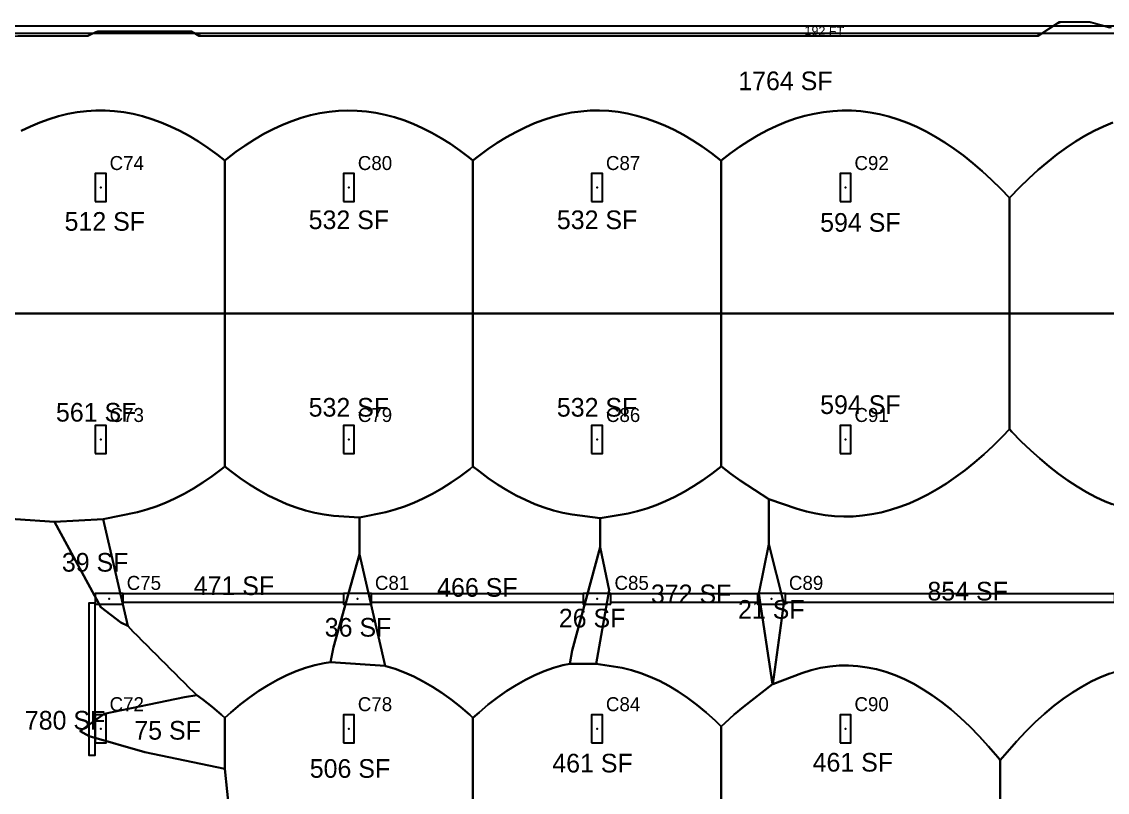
# Model space of a CAD drawing. Header units: metres. Extents: x 3272 to 9634, y 5311 to 56288.
# Drawn here: x 7506 to 8902, y 55297 to 56288 of the extents above; entities that cross this region are included whole.
import ezdxf
from ezdxf.enums import TextEntityAlignment as Align

# ---------------------------------------------------------------- set-up
doc = ezdxf.new("R2010")
doc.units = ezdxf.units.M
for name, color, linetype in [('BOUNDARY', 5, 'Continuous'), ('COL-LABEL', 2, 'Continuous'), ('COLS', 2, 'Continuous'), ('FLOOR_6_AREA_LABELS', 3, 'Continuous'), ('FLOOR_6_BOUNDARY', 5, 'Continuous'), ('FLOOR_6_COLUMNS', 7, 'Continuous'), ('FLOOR_6_FASCADE_WALLS', 4, 'Continuous'), ('FLOOR_6_LARGE_TRIBUTARY', 6, 'Continuous'), ('FLOOR_6_TRIBUTARY_COL_100', 2, 'Continuous'), ('FLOOR_6_TRIBUTARY_COL_101', 2, 'Continuous'), ('FLOOR_6_TRIBUTARY_COL_102', 2, 'Continuous'), ('FLOOR_6_TRIBUTARY_COL_110', 2, 'Continuous'), ('FLOOR_6_TRIBUTARY_COL_40', 2, 'Continuous'), ('FLOOR_6_TRIBUTARY_COL_41', 2, 'Continuous'), ('FLOOR_6_TRIBUTARY_COL_42', 2, 'Continuous'), ('FLOOR_6_TRIBUTARY_COL_43', 2, 'Continuous'), ('FLOOR_6_TRIBUTARY_COL_44', 2, 'Continuous'), ('FLOOR_6_TRIBUTARY_COL_45', 2, 'Continuous'), ('FLOOR_6_TRIBUTARY_COL_46', 2, 'Continuous'), ('FLOOR_6_TRIBUTARY_COL_47', 2, 'Continuous'), ('FLOOR_6_TRIBUTARY_COL_48', 2, 'Continuous'), ('FLOOR_6_TRIBUTARY_COL_49', 2, 'Continuous'), ('FLOOR_6_TRIBUTARY_COL_50', 2, 'Continuous'), ('FLOOR_6_TRIBUTARY_COL_51', 2, 'Continuous'), ('FLOOR_6_TRIBUTARY_COL_56', 2, 'Continuous'), ('FLOOR_6_TRIBUTARY_COL_57', 2, 'Continuous'), ('FLOOR_6_TRIBUTARY_COL_58', 2, 'Continuous'), ('FLOOR_6_WALL_TRIBUTARY_203', 1, 'Continuous'), ('FLOOR_6_WALL_TRIBUTARY_204', 1, 'Continuous'), ('FLOOR_6_WALL_TRIBUTARY_205', 1, 'Continuous'), ('FLOOR_6_WALL_TRIBUTARY_206', 1, 'Continuous'), ('FLOOR_6_WALL_TRIBUTARY_219', 1, 'Continuous'), ('FLOOR_6_WALL_TRIBUTARY_226', 1, 'Continuous'), ('WALL', 4, 'Continuous')]:
    doc.layers.add(name, color=color, linetype=linetype)

msp = doc.modelspace()

# ---------------------------------------------------------------- linework, layer by layer
at = {"layer": 'BOUNDARY'}
msp.add_lwpolyline([(7365.5, 56269.7), (7590.4, 56270.3), (7603.7, 56276.3), (7723.7, 56276.3), (7733.4, 56270.3), (8813.3, 56270.3), (8840.8, 56288.3), (8879.8, 56288.2), (8905.3, 56280.9)], dxfattribs=at)
at = {"layer": 'COLS'}
for points in [[(7600.2, 56057), (7614.2, 56057), (7614.2, 56093), (7600.2, 56093)], [(7919.5, 56057), (7933.5, 56057), (7933.5, 56093), (7919.5, 56093)], [(8238.7, 56057), (8252.7, 56057), (8252.7, 56093), (8238.7, 56093)], [(8558.4, 56057), (8572.4, 56057), (8572.4, 56093), (8558.4, 56093)], [(7600.2, 55732.9), (7614.2, 55732.9), (7614.2, 55768.9), (7600.2, 55768.9)], [(7919.5, 55732.9), (7933.5, 55732.9), (7933.5, 55768.9), (7919.5, 55768.9)], [(8238.7, 55732.9), (8252.7, 55732.9), (8252.7, 55768.9), (8238.7, 55768.9)], [(8558.4, 55732.9), (8572.4, 55732.9), (8572.4, 55768.9), (8558.4, 55768.9)], [(7636.2, 55538.9), (7636.2, 55552.9), (7600.2, 55552.9), (7600.2, 55538.9)], [(7955.5, 55538.9), (7955.5, 55552.9), (7919.5, 55552.9), (7919.5, 55538.9)], [(8263.7, 55538.9), (8263.7, 55552.9), (8227.7, 55552.9), (8227.7, 55538.9)], [(8488.1, 55538.9), (8488.1, 55552.9), (8452.1, 55552.9), (8452.1, 55538.9)], [(7600.2, 55360.9), (7614.2, 55360.9), (7614.2, 55396.9), (7600.2, 55396.9)], [(7919.5, 55360.9), (7933.5, 55360.9), (7933.5, 55396.9), (7919.5, 55396.9)], [(8238.7, 55360.9), (8252.7, 55360.9), (8252.7, 55396.9), (8238.7, 55396.9)], [(8558.4, 55360.9), (8572.4, 55360.9), (8572.4, 55396.9), (8558.4, 55396.9)]]:
    msp.add_lwpolyline(points, close=True, dxfattribs=at)
at = {"layer": 'FLOOR_6_BOUNDARY'}
msp.add_lwpolyline([(7365.5, 56269.7), (7590.4, 56270.3), (7603.7, 56276.3), (7723.7, 56276.3), (7733.4, 56270.3), (8813.3, 56270.3), (8840.8, 56288.3), (8879.8, 56288.2), (8905.3, 56280.9)], dxfattribs=at)
at = {"layer": 'FLOOR_6_COLUMNS'}
for p in [(7607.2, 56075), (7926.5, 56075), (8245.7, 56075), (8565.4, 56075), (7607.2, 55750.9), (7926.5, 55750.9), (8245.7, 55750.9), (8565.4, 55750.9), (7618.2, 55545.9), (7937.5, 55545.9), (8245.7, 55545.9), (8470.1, 55545.9), (7607.2, 55378.9), (7926.5, 55378.9), (8245.7, 55378.9), (8565.4, 55378.9)]:
    msp.add_point(p, dxfattribs=at)
at = {"layer": 'FLOOR_6_FASCADE_WALLS'}
msp.add_lwpolyline([(7500.6, 56270), (7506.6, 56270.1), (7512.6, 56270.1), (7518.6, 56270.1), (7524.6, 56270.1), (7530.6, 56270.1), (7536.6, 56270.1), (7542.6, 56270.1), (7548.6, 56270.2), (7554.6, 56270.2), (7560.6, 56270.2), (7566.6, 56270.2), (7572.6, 56270.2), (7578.6, 56270.2), (7584.6, 56270.3), (7590.6, 56270.3), (7596, 56272.8), (7601.5, 56275.3), (7607.3, 56276.3), (7613.3, 56276.3), (7619.3, 56276.3), (7625.3, 56276.3), (7631.3, 56276.3), (7637.3, 56276.3), (7643.3, 56276.3), (7649.3, 56276.3), (7655.3, 56276.3), (7661.3, 56276.3), (7667.3, 56276.3), (7673.3, 56276.3), (7679.3, 56276.3), (7685.3, 56276.3), (7691.3, 56276.3), (7697.3, 56276.3), (7703.3, 56276.3), (7709.3, 56276.3), (7715.3, 56276.3), (7721.3, 56276.3), (7726.7, 56274.4), (7731.8, 56271.2), (7737.6, 56270.3), (7743.6, 56270.3), (7749.6, 56270.3), (7755.6, 56270.3), (7761.6, 56270.3), (7767.6, 56270.3), (7773.6, 56270.3), (7779.6, 56270.3), (7785.6, 56270.3), (7791.6, 56270.3), (7797.6, 56270.3), (7803.6, 56270.3), (7809.6, 56270.3), (7815.6, 56270.3), (7821.6, 56270.3), (7827.6, 56270.3), (7833.6, 56270.3), (7839.6, 56270.3), (7845.6, 56270.3), (7851.6, 56270.3), (7857.6, 56270.3), (7863.6, 56270.3), (7869.6, 56270.3), (7875.6, 56270.3), (7881.6, 56270.3), (7887.6, 56270.3), (7893.6, 56270.3), (7899.6, 56270.3), (7905.6, 56270.3), (7911.6, 56270.3), (7917.6, 56270.3), (7923.6, 56270.3), (7929.6, 56270.3), (7935.6, 56270.3), (7941.6, 56270.3), (7947.6, 56270.3), (7953.6, 56270.3), (7959.6, 56270.3), (7965.6, 56270.3), (7971.6, 56270.3), (7977.6, 56270.3), (7983.6, 56270.3), (7989.6, 56270.3), (7995.6, 56270.3), (8001.6, 56270.3), (8007.6, 56270.3), (8013.6, 56270.3), (8019.6, 56270.3), (8025.6, 56270.3), (8031.6, 56270.3), (8037.6, 56270.3), (8043.6, 56270.3), (8049.6, 56270.3), (8055.6, 56270.3), (8061.6, 56270.3), (8067.6, 56270.3), (8073.6, 56270.3), (8079.6, 56270.3), (8085.6, 56270.3), (8091.6, 56270.3), (8097.6, 56270.3), (8103.6, 56270.3), (8109.6, 56270.3), (8115.6, 56270.3), (8121.6, 56270.3), (8127.6, 56270.3), (8133.6, 56270.3), (8139.6, 56270.3), (8145.6, 56270.3), (8151.6, 56270.3), (8157.6, 56270.3), (8163.6, 56270.3), (8169.6, 56270.3), (8175.6, 56270.3), (8181.6, 56270.3), (8187.6, 56270.3), (8193.6, 56270.3), (8199.6, 56270.3), (8205.6, 56270.3), (8211.6, 56270.3), (8217.6, 56270.3), (8223.6, 56270.3), (8229.6, 56270.3), (8235.6, 56270.3), (8241.6, 56270.3), (8247.6, 56270.3), (8253.6, 56270.3), (8259.6, 56270.3), (8265.6, 56270.3), (8271.6, 56270.3), (8277.6, 56270.3), (8283.6, 56270.3), (8289.6, 56270.3), (8295.6, 56270.3), (8301.6, 56270.3), (8307.6, 56270.3), (8313.6, 56270.3), (8319.6, 56270.3), (8325.6, 56270.3), (8331.6, 56270.3), (8337.6, 56270.3), (8343.6, 56270.3), (8349.6, 56270.3), (8355.6, 56270.3), (8361.6, 56270.3), (8367.6, 56270.3), (8373.6, 56270.3), (8379.6, 56270.3), (8385.6, 56270.3), (8391.6, 56270.3), (8397.6, 56270.3), (8403.6, 56270.3), (8409.6, 56270.3), (8415.6, 56270.3), (8421.6, 56270.3), (8427.6, 56270.3), (8433.6, 56270.3), (8439.6, 56270.3), (8445.6, 56270.3), (8451.6, 56270.3), (8457.6, 56270.3), (8463.6, 56270.3), (8469.6, 56270.3), (8475.6, 56270.3), (8481.6, 56270.3), (8487.6, 56270.3), (8493.6, 56270.3), (8499.6, 56270.3), (8505.6, 56270.3), (8511.6, 56270.3), (8517.6, 56270.3), (8523.6, 56270.3), (8529.6, 56270.3), (8535.6, 56270.3), (8541.6, 56270.3), (8547.6, 56270.3), (8553.6, 56270.3), (8559.6, 56270.3), (8565.6, 56270.3), (8571.6, 56270.3), (8577.6, 56270.3), (8583.6, 56270.3), (8589.6, 56270.3), (8595.6, 56270.3), (8601.6, 56270.3), (8607.6, 56270.3), (8613.6, 56270.3), (8619.6, 56270.3), (8625.6, 56270.3), (8631.6, 56270.3), (8637.6, 56270.3), (8643.6, 56270.3), (8649.6, 56270.3), (8655.6, 56270.3), (8661.6, 56270.3), (8667.6, 56270.3), (8673.6, 56270.3), (8679.6, 56270.3), (8685.6, 56270.3), (8691.6, 56270.3), (8697.6, 56270.3), (8703.6, 56270.3), (8709.6, 56270.3), (8715.6, 56270.3), (8721.6, 56270.3), (8727.6, 56270.3), (8733.6, 56270.3), (8739.6, 56270.3), (8745.6, 56270.3), (8751.6, 56270.3), (8757.6, 56270.3), (8763.6, 56270.3), (8769.6, 56270.3), (8775.6, 56270.3), (8781.6, 56270.3), (8787.6, 56270.3), (8793.6, 56270.3), (8799.6, 56270.3), (8805.6, 56270.3), (8811.6, 56270.3), (8816.9, 56272.6), (8821.9, 56275.9), (8826.9, 56279.2), (8831.9, 56282.5), (8837, 56285.7), (8842.2, 56288.3), (8848.2, 56288.3), (8854.2, 56288.2), (8860.2, 56288.2), (8866.2, 56288.2), (8872.2, 56288.2), (8878.2, 56288.2), (8884, 56287), (8889.8, 56285.3), (8895.6, 56283.7), (8901.3, 56282), (8907.2, 56280.9)], dxfattribs=at)
at = {"layer": 'FLOOR_6_LARGE_TRIBUTARY'}
for points in [[(7505.1, 56270), (7517.1, 56270.1), (7529.1, 56270.1), (7541.1, 56270.1), (7553.1, 56270.2), (7565.1, 56270.2), (7577.1, 56270.2), (7589.1, 56270.3), (7590.4, 56270.3), (7601.1, 56275.1), (7603.7, 56276.3), (7613.1, 56276.3), (7625.1, 56276.3), (7637.1, 56276.3), (7649.1, 56276.3), (7661.1, 56276.3), (7673.1, 56276.3), (7685.1, 56276.3), (7697.1, 56276.3), (7709.1, 56276.3), (7721.1, 56276.3), (7723.7, 56276.3), (7733.1, 56270.4), (7733.4, 56270.3), (7745.1, 56270.3), (7757.1, 56270.3), (7769.1, 56270.3), (7781.1, 56270.3), (7793.1, 56270.3), (7805.1, 56270.3), (7817.1, 56270.3), (7829.1, 56270.3), (7841.1, 56270.3), (7841.1, 56270.3), (7853.1, 56270.3), (7865.1, 56270.3), (7877.1, 56270.3), (7889.1, 56270.3), (7901.1, 56270.3), (7913.1, 56270.3), (7925.1, 56270.3), (7937.1, 56270.3), (7949.1, 56270.3), (7961.1, 56270.3), (7973.1, 56270.3), (7985.1, 56270.3), (7997.1, 56270.3), (8009.1, 56270.3), (8021.1, 56270.3), (8033.1, 56270.3), (8045.1, 56270.3), (8057.1, 56270.3), (8069.1, 56270.3), (8081.1, 56270.3), (8093.1, 56270.3), (8105.1, 56270.3), (8117.1, 56270.3), (8129.1, 56270.3), (8141.1, 56270.3), (8153.1, 56270.3), (8165.1, 56270.3), (8177.1, 56270.3), (8189.1, 56270.3), (8201.1, 56270.3), (8213.1, 56270.3), (8225.1, 56270.3), (8237.1, 56270.3), (8249.1, 56270.3), (8261.1, 56270.3), (8273.1, 56270.3), (8285.1, 56270.3), (8297.1, 56270.3), (8309.1, 56270.3), (8321.1, 56270.3), (8333.1, 56270.3), (8345.1, 56270.3), (8357.1, 56270.3), (8369.1, 56270.3), (8381.1, 56270.3), (8393.1, 56270.3), (8405.1, 56270.3), (8417.1, 56270.3), (8429.1, 56270.3), (8441.1, 56270.3), (8453.1, 56270.3), (8465.1, 56270.3), (8477.1, 56270.3), (8489.1, 56270.3), (8501.1, 56270.3), (8513.1, 56270.3), (8525.1, 56270.3), (8537.1, 56270.3), (8549.1, 56270.3), (8561.1, 56270.3), (8573.1, 56270.3), (8585.1, 56270.3), (8597.1, 56270.3), (8609.1, 56270.3), (8621.1, 56270.3), (8633.1, 56270.3), (8645.1, 56270.3), (8657.1, 56270.3), (8669.1, 56270.3), (8681.1, 56270.3), (8693.1, 56270.3), (8705.1, 56270.3), (8717.1, 56270.3), (8729.1, 56270.3), (8741.1, 56270.3), (8753.1, 56270.3), (8765.1, 56270.3), (8777.1, 56270.3), (8789.1, 56270.3), (8801.1, 56270.3), (8813.1, 56270.3), (8813.3, 56270.3), (8824.3, 56277.5), (8826.3, 56278.8), (8838.3, 56286.6), (8840.8, 56288.3), (8850.3, 56288.3), (8862.3, 56288.2), (8874.3, 56288.2), (8879.8, 56288.2), (8886.3, 56286.3), (8898.3, 56282.9), (8905.3, 56280.9)], [(7505.1, 56147.8), (7517.1, 56153.6), (7529.1, 56158.7), (7541.1, 56163.1), (7553.1, 56166.7), (7565.1, 56169.6), (7577.1, 56171.8), (7589.1, 56173.3), (7601.1, 56174), (7613.1, 56174), (7625.1, 56173.3), (7637.1, 56171.8), (7649.1, 56169.6), (7661.1, 56166.7), (7673.1, 56163.1), (7685.1, 56158.7), (7697.1, 56153.6), (7709.1, 56147.8), (7721.1, 56141.3), (7733.1, 56134), (7745.1, 56126), (7757.1, 56117.3), (7766.8, 56109.7), (7766.8, 55912.9), (7447.2, 55912.9)], [(8909.1, 56158.7), (8897.1, 56153.6), (8885.1, 56147.8), (8873.1, 56141.3), (8861.1, 56134), (8849.1, 56126), (8837.1, 56117.3), (8825.1, 56107.8), (8813.1, 56097.7), (8801.1, 56086.8), (8789.1, 56075.1), (8777.1, 56062.8), (8776.3, 56061.8), (8765.1, 56073.4), (8753.1, 56085.1), (8741.1, 56096.1), (8729.1, 56106.4), (8717.1, 56116), (8705.1, 56124.8), (8693.1, 56132.9), (8681.1, 56140.3), (8669.1, 56146.9), (8657.1, 56152.9), (8645.1, 56158), (8633.1, 56162.5), (8621.1, 56166.3), (8609.1, 56169.3), (8597.1, 56171.5), (8585.1, 56173.1), (8573.1, 56173.9), (8561.1, 56174), (8549.1, 56173.4), (8537.1, 56172.1), (8525.1, 56170), (8513.1, 56167.2), (8501.1, 56163.7), (8489.1, 56159.4), (8477.1, 56154.4), (8465.1, 56148.7), (8453.1, 56142.2), (8441.1, 56135.1), (8429.1, 56127.2), (8417.1, 56118.6), (8405.6, 56109.6), (8405.1, 56109.9), (8393.1, 56119.2), (8381.1, 56127.8), (8369.1, 56135.6), (8357.1, 56142.8), (8345.1, 56149.1), (8333.1, 56154.8), (8321.1, 56159.7), (8309.1, 56163.9), (8297.1, 56167.4), (8285.1, 56170.2), (8273.1, 56172.2), (8261.1, 56173.5), (8249.1, 56174.1), (8237.1, 56173.9), (8225.1, 56173), (8213.1, 56171.4), (8201.1, 56169.1), (8189.1, 56166), (8177.1, 56162.2), (8165.1, 56157.7), (8153.1, 56152.4), (8141.1, 56146.4), (8129.1, 56139.7), (8117.1, 56132.3), (8105.1, 56124.2), (8093.1, 56115.3), (8086.1, 56109.6), (8081.1, 56113.7), (8069.1, 56122.7), (8057.1, 56131), (8045.1, 56138.5), (8033.1, 56145.4), (8021.1, 56151.5), (8009.1, 56156.8), (7997.1, 56161.5), (7985.1, 56165.4), (7973.1, 56168.6), (7961.1, 56171.1), (7949.1, 56172.8), (7937.1, 56173.8), (7925.1, 56174.1), (7913.1, 56173.6), (7901.1, 56172.5), (7889.1, 56170.6), (7877.1, 56167.9), (7865.1, 56164.6), (7853.1, 56160.5), (7841.1, 56155.7), (7829.1, 56150.2), (7817.1, 56143.9), (7805.1, 56136.9), (7793.1, 56129.2), (7781.1, 56120.8), (7769.1, 56111.6), (7766.8, 56109.7), (7757.1, 56117.3), (7745.1, 56126), (7733.1, 56134), (7721.1, 56141.3), (7709.1, 56147.8), (7697.1, 56153.6), (7685.1, 56158.7), (7673.1, 56163.1), (7661.1, 56166.7), (7649.1, 56169.6), (7637.1, 56171.8), (7625.1, 56173.3), (7613.1, 56174), (7601.1, 56174), (7589.1, 56173.3), (7577.1, 56171.8), (7565.1, 56169.6), (7553.1, 56166.7), (7541.1, 56163.1), (7529.1, 56158.7), (7517.1, 56153.6), (7505.1, 56147.8)], [(9147.6, 55912.9), (8776.3, 55912.9), (8776.3, 55912.9), (8776.3, 56061.8), (8776.3, 56061.8), (8777.1, 56062.8), (8789.1, 56075.1), (8801.1, 56086.8), (8813.1, 56097.7), (8825.1, 56107.8), (8837.1, 56117.3), (8849.1, 56126), (8861.1, 56134), (8873.1, 56141.3), (8885.1, 56147.8), (8897.1, 56153.6), (8909.1, 56158.7)], [(8905.3, 55449.8), (8893.3, 55445.1), (8881.3, 55439.4), (8869.3, 55432.9), (8857.3, 55425.5), (8845.3, 55417.2), (8833.3, 55408.1), (8821.3, 55398), (8809.3, 55387.1), (8797.3, 55375.2), (8785.3, 55362.5), (8773.3, 55348.9), (8764.4, 55338.2), (8761.3, 55342.1), (8749.3, 55356.1), (8737.3, 55369.3), (8725.3, 55381.5), (8713.3, 55392.9), (8701.3, 55403.4), (8689.3, 55413), (8677.3, 55421.7), (8665.3, 55429.5), (8653.3, 55436.4), (8641.3, 55442.5), (8629.3, 55447.7), (8617.3, 55451.9), (8605.3, 55455.3), (8593.3, 55457.8), (8581.3, 55459.4), (8569.3, 55460.2), (8557.3, 55460), (8545.3, 55459), (8533.3, 55457), (8521.3, 55454.2), (8509.3, 55450.5), (8471.9, 55436.2), (8486.2, 55539.9), (8466.6, 55616.1), (8466.6, 55674.2), (8503.4, 55661.5), (8515.4, 55658.1), (8527.4, 55655.5), (8539.4, 55653.5), (8551.4, 55652.3), (8563.4, 55651.8), (8563.4, 55651.8), (8575.4, 55652), (8587.4, 55653), (8599.4, 55654.7), (8611.4, 55657.1), (8623.4, 55660.3), (8635.4, 55664.1), (8647.4, 55668.7), (8659.4, 55674.1), (8671.4, 55680.1), (8683.4, 55686.9), (8695.4, 55694.4), (8707.4, 55702.7), (8719.4, 55711.6), (8731.4, 55721.3), (8743.4, 55731.7), (8755.4, 55742.9), (8767.4, 55754.8), (8776.3, 55764.1), (8779.4, 55760.8), (8791.4, 55748.5), (8803.4, 55737), (8815.4, 55726.3), (8827.4, 55716.2), (8839.4, 55706.9), (8851.4, 55698.3), (8863.4, 55690.5), (8875.4, 55683.3), (8887.4, 55676.9), (8899.4, 55671.2), (8908.3, 55667.5)], [(7447.2, 55651.7), (7547.8, 55644.9), (7607.3, 55535), (7633.3, 55515.5), (7642.2, 55511.1), (7648.9, 55503.5), (7654.6, 55498.5), (7661, 55491.5), (7666.6, 55486.5), (7673, 55479.5), (7678.6, 55474.4), (7685.1, 55467.5), (7690.6, 55462.4), (7697.1, 55455.5), (7702.6, 55450.4), (7709.1, 55443.5), (7714.6, 55438.4), (7721.1, 55431.5), (7726.6, 55426.3), (7730.8, 55422), (7714.9, 55419.5), (7611.8, 55397.9), (7580.7, 55375.9), (7592.5, 55369.3), (7664, 55348.9), (7766.8, 55327.4), (7779.1, 55210.8)], [(7779.1, 55210.8), (7766.8, 55327.4), (7766.8, 55392.7), (7774.6, 55399.7), (7774.6, 55399.7), (7786.6, 55409.8), (7798.6, 55419), (7810.6, 55427.4), (7822.6, 55435), (7834.6, 55441.7), (7846.6, 55447.7), (7858.6, 55452.7), (7870.6, 55457), (7882.6, 55460.5), (7894.6, 55463.1), (7902.9, 55464.3), (7973.3, 55459.7), (7973.9, 55459.5), (7985.9, 55455.8), (7997.9, 55451.3), (8009.9, 55446), (8021.9, 55439.8), (8033.9, 55432.8), (8045.9, 55425), (8057.9, 55416.4), (8069.9, 55406.9), (8081.9, 55396.6), (8086.1, 55392.7), (8086.1, 55220.8)], [(8086.1, 55220.8), (8086.1, 55392.7), (8093.9, 55399.7), (8093.9, 55399.7), (8105.9, 55409.8), (8117.9, 55419), (8129.9, 55427.4), (8141.9, 55435), (8153.9, 55441.7), (8165.9, 55447.7), (8177.9, 55452.7), (8189.9, 55457), (8201.9, 55460.5), (8210.7, 55462.4), (8244.8, 55462.4), (8278.1, 55457), (8290.1, 55454.2), (8302.1, 55450.4), (8314.1, 55445.8), (8326.1, 55440.3), (8338.1, 55434), (8350.1, 55426.7), (8362.1, 55418.5), (8374.1, 55409.5), (8386.1, 55399.6), (8398.1, 55388.8), (8405.6, 55381.5), (8405.6, 55265)], [(8405.6, 55265), (8405.6, 55381.5), (8410.1, 55385.9), (8422.1, 55397), (8434.1, 55407.1), (8471.5, 55436), (8471.9, 55436.2), (8509.3, 55450.5), (8521.3, 55454.2), (8533.3, 55457), (8545.3, 55459), (8557.3, 55460), (8569.3, 55460.2), (8581.3, 55459.4), (8593.3, 55457.8), (8605.3, 55455.3), (8617.3, 55451.9), (8629.3, 55447.7), (8641.3, 55442.5), (8653.3, 55436.4), (8665.3, 55429.5), (8677.3, 55421.7), (8689.3, 55413), (8701.3, 55403.4), (8713.3, 55392.9), (8725.3, 55381.5), (8737.3, 55369.3), (8749.3, 55356.1), (8761.3, 55342.1), (8764.4, 55338.2), (8764.4, 55278.8)]]:
    msp.add_lwpolyline(points, dxfattribs=at)
for points in [[(7766.8, 56109.7), (7769.1, 56111.6), (7781.1, 56120.8), (7793.1, 56129.2), (7805.1, 56136.9), (7817.1, 56143.9), (7829.1, 56150.2), (7841.1, 56155.7), (7853.1, 56160.5), (7865.1, 56164.6), (7877.1, 56167.9), (7889.1, 56170.6), (7901.1, 56172.5), (7913.1, 56173.6), (7925.1, 56174.1), (7937.1, 56173.8), (7949.1, 56172.8), (7961.1, 56171.1), (7973.1, 56168.6), (7985.1, 56165.4), (7997.1, 56161.5), (8009.1, 56156.8), (8021.1, 56151.5), (8033.1, 56145.4), (8045.1, 56138.5), (8057.1, 56131), (8069.1, 56122.7), (8081.1, 56113.7), (8086.1, 56109.6), (8086.1, 55912.9), (7766.8, 55912.9), (7766.8, 55912.9), (7766.8, 56109.7)], [(8237.1, 56173.9), (8249.1, 56174.1), (8261.1, 56173.5), (8273.1, 56172.2), (8285.1, 56170.2), (8297.1, 56167.4), (8309.1, 56163.9), (8321.1, 56159.7), (8333.1, 56154.8), (8345.1, 56149.1), (8357.1, 56142.8), (8369.1, 56135.6), (8381.1, 56127.8), (8393.1, 56119.2), (8405.1, 56109.9), (8405.6, 56109.6), (8405.6, 55912.9), (8086.1, 55912.9), (8086.1, 55912.9), (8086.1, 56109.6), (8093.1, 56115.3), (8105.1, 56124.2), (8117.1, 56132.3), (8129.1, 56139.7), (8141.1, 56146.4), (8153.1, 56152.4), (8165.1, 56157.7), (8177.1, 56162.2), (8189.1, 56166), (8201.1, 56169.1), (8213.1, 56171.4), (8225.1, 56173), (8237.1, 56173.9)], [(8453.1, 56142.2), (8465.1, 56148.7), (8477.1, 56154.4), (8489.1, 56159.4), (8501.1, 56163.7), (8513.1, 56167.2), (8525.1, 56170), (8537.1, 56172.1), (8549.1, 56173.4), (8561.1, 56174), (8573.1, 56173.9), (8585.1, 56173.1), (8597.1, 56171.5), (8609.1, 56169.3), (8621.1, 56166.3), (8633.1, 56162.5), (8645.1, 56158), (8657.1, 56152.9), (8669.1, 56146.9), (8681.1, 56140.3), (8693.1, 56132.9), (8705.1, 56124.8), (8717.1, 56116), (8729.1, 56106.4), (8741.1, 56096.1), (8753.1, 56085.1), (8765.1, 56073.4), (8776.3, 56061.8), (8776.3, 55912.9), (8405.6, 55912.9), (8405.6, 55912.9), (8405.6, 56109.6), (8417.1, 56118.6), (8429.1, 56127.2), (8441.1, 56135.1), (8453.1, 56142.2)], [(7447.2, 55912.9), (7766.8, 55912.9), (7766.8, 55912.9), (7766.8, 55716.2), (7762.6, 55712.8), (7750.6, 55703.7), (7738.6, 55695.4), (7726.6, 55687.8), (7714.6, 55680.9), (7702.6, 55674.8), (7690.6, 55669.4), (7678.6, 55664.7), (7666.6, 55660.7), (7654.6, 55657.5), (7610.6, 55648.3), (7547.8, 55644.9), (7447.2, 55651.7), (7447.2, 55912.9)], [(7766.8, 55716.2), (7766.8, 55912.9), (8086.1, 55912.9), (8086.1, 55912.9), (8086.1, 55716.2), (8081.9, 55712.8), (8069.9, 55703.7), (8057.9, 55695.4), (8045.9, 55687.8), (8033.9, 55680.9), (8021.9, 55674.8), (8009.9, 55669.4), (7997.9, 55664.7), (7985.9, 55660.7), (7973.9, 55657.5), (7940.2, 55650.4), (7906.6, 55652.8), (7894.6, 55654.4), (7882.6, 55656.7), (7870.6, 55659.7), (7858.6, 55663.4), (7846.6, 55667.9), (7834.6, 55673.1), (7822.6, 55679), (7810.6, 55685.7), (7798.6, 55693.1), (7786.6, 55701.2), (7774.6, 55710), (7766.8, 55716.2)], [(8086.1, 55716.2), (8086.1, 55912.9), (8405.6, 55912.9), (8405.6, 55912.9), (8405.6, 55716.3), (8393.8, 55707.2), (8381.8, 55698.5), (8369.8, 55690.7), (8357.8, 55683.5), (8345.8, 55677.1), (8333.8, 55671.4), (8321.8, 55666.4), (8309.8, 55662.2), (8297.8, 55658.6), (8285.8, 55655.8), (8249.8, 55649.7), (8213.9, 55654.4), (8201.9, 55656.7), (8189.9, 55659.7), (8177.9, 55663.4), (8165.9, 55667.9), (8153.9, 55673.1), (8141.9, 55679), (8129.9, 55685.7), (8117.9, 55693.1), (8105.9, 55701.2), (8093.9, 55710), (8086.1, 55716.2)], [(8405.6, 55716.3), (8405.6, 55912.9), (8776.3, 55912.9), (8776.3, 55912.9), (8776.3, 55764.1), (8767.4, 55754.8), (8755.4, 55742.9), (8743.4, 55731.7), (8731.4, 55721.3), (8719.4, 55711.6), (8707.4, 55702.7), (8695.4, 55694.4), (8683.4, 55686.9), (8671.4, 55680.1), (8659.4, 55674.1), (8647.4, 55668.7), (8635.4, 55664.1), (8623.4, 55660.3), (8611.4, 55657.1), (8599.4, 55654.7), (8587.4, 55653), (8575.4, 55652), (8563.4, 55651.8), (8551.4, 55652.3), (8539.4, 55653.5), (8527.4, 55655.5), (8515.4, 55658.1), (8503.4, 55661.5), (8466.6, 55674.2), (8429.8, 55698.2), (8417.8, 55706.8), (8405.8, 55716.1), (8405.6, 55716.3)], [(8776.3, 55764.1), (8776.3, 55912.9), (9147.6, 55912.9), (9165.1, 55895.7), (9195.6, 55741.9), (9147, 55630.1), (8951.4, 55651), (8908.3, 55667.5), (8899.4, 55671.2), (8887.4, 55676.9), (8875.4, 55683.3), (8863.4, 55690.5), (8851.4, 55698.3), (8839.4, 55706.9), (8827.4, 55716.2), (8815.4, 55726.3), (8803.4, 55737), (8791.4, 55748.5), (8779.4, 55760.8), (8776.3, 55764.1)], [(7774.6, 55399.7), (7766.8, 55392.7), (7762.6, 55396.6), (7750.6, 55406.9), (7738.6, 55416.4), (7730.8, 55422), (7726.6, 55426.3), (7721.1, 55431.5), (7714.6, 55438.4), (7709.1, 55443.5), (7702.6, 55450.4), (7697.1, 55455.5), (7690.6, 55462.4), (7685.1, 55467.5), (7678.6, 55474.4), (7673, 55479.5), (7666.6, 55486.5), (7661, 55491.5), (7654.6, 55498.5), (7648.9, 55503.5), (7642.2, 55511.1), (7610.6, 55648.3), (7654.6, 55657.5), (7666.6, 55660.7), (7678.6, 55664.7), (7690.6, 55669.4), (7702.6, 55674.8), (7714.6, 55680.9), (7726.6, 55687.8), (7738.6, 55695.4), (7750.6, 55703.7), (7762.6, 55712.8), (7766.8, 55716.2), (7774.6, 55710), (7786.6, 55701.2), (7798.6, 55693.1), (7810.6, 55685.7), (7822.6, 55679), (7834.6, 55673.1), (7846.6, 55667.9), (7858.6, 55663.4), (7870.6, 55659.7), (7882.6, 55656.7), (7894.6, 55654.4), (7906.6, 55652.8), (7940.2, 55650.4), (7940.2, 55603.4), (7906.6, 55483.9), (7902.9, 55464.3), (7894.6, 55463.1), (7882.6, 55460.5), (7870.6, 55457), (7858.6, 55452.7), (7846.6, 55447.7), (7834.6, 55441.7), (7822.6, 55435), (7810.6, 55427.4), (7798.6, 55419), (7786.6, 55409.8), (7774.6, 55399.7)], [(8086.1, 55392.7), (8081.9, 55396.6), (8069.9, 55406.9), (8057.9, 55416.4), (8045.9, 55425), (8033.9, 55432.8), (8021.9, 55439.8), (8009.9, 55446), (7997.9, 55451.3), (7985.9, 55455.8), (7973.9, 55459.5), (7973.3, 55459.7), (7940.2, 55603.4), (7940.2, 55650.4), (7973.9, 55657.5), (7985.9, 55660.7), (7997.9, 55664.7), (8009.9, 55669.4), (8021.9, 55674.8), (8033.9, 55680.9), (8045.9, 55687.8), (8057.9, 55695.4), (8069.9, 55703.7), (8081.9, 55712.8), (8086.1, 55716.2), (8093.9, 55710), (8105.9, 55701.2), (8117.9, 55693.1), (8129.9, 55685.7), (8141.9, 55679), (8153.9, 55673.1), (8165.9, 55667.9), (8177.9, 55663.4), (8189.9, 55659.7), (8201.9, 55656.7), (8213.9, 55654.4), (8249.8, 55649.7), (8249.8, 55612.3), (8213.9, 55479.4), (8210.7, 55462.4), (8201.9, 55460.5), (8189.9, 55457), (8177.9, 55452.7), (8165.9, 55447.7), (8153.9, 55441.7), (8141.9, 55435), (8129.9, 55427.4), (8117.9, 55419), (8105.9, 55409.8), (8093.9, 55399.7), (8086.1, 55392.7)], [(8350.1, 55426.7), (8338.1, 55434), (8326.1, 55440.3), (8314.1, 55445.8), (8302.1, 55450.4), (8290.1, 55454.2), (8278.1, 55457), (8244.8, 55462.4), (8261.2, 55556.9), (8249.8, 55612.3), (8249.8, 55649.7), (8285.8, 55655.8), (8297.8, 55658.6), (8309.8, 55662.2), (8321.8, 55666.4), (8333.8, 55671.4), (8345.8, 55677.1), (8357.8, 55683.5), (8369.8, 55690.7), (8381.8, 55698.5), (8393.8, 55707.2), (8405.6, 55716.3), (8405.8, 55716.1), (8417.8, 55706.8), (8429.8, 55698.2), (8466.6, 55674.2), (8466.6, 55616.1), (8453.7, 55552.9), (8471.5, 55436), (8434.1, 55407.1), (8422.1, 55397), (8410.1, 55385.9), (8405.6, 55381.5), (8398.1, 55388.8), (8386.1, 55399.6), (8374.1, 55409.5), (8362.1, 55418.5), (8350.1, 55426.7)], [(7633.3, 55515.5), (7607.3, 55535), (7547.8, 55644.9), (7610.6, 55648.3), (7642.2, 55511.1), (7633.3, 55515.5)], [(7906.6, 55483.9), (7940.2, 55603.4), (7973.3, 55459.7), (7902.9, 55464.3), (7906.6, 55483.9)], [(8773.3, 55348.9), (8785.3, 55362.5), (8797.3, 55375.2), (8809.3, 55387.1), (8821.3, 55398), (8833.3, 55408.1), (8845.3, 55417.2), (8857.3, 55425.5), (8869.3, 55432.9), (8881.3, 55439.4), (8893.3, 55445.1), (8905.3, 55449.8), (8945.1, 55462.6), (9149.4, 55460.4), (9071.7, 55210.6), (9071.6, 55210.6), (8841.2, 55211.1), (8764.4, 55278.8), (8764.4, 55338.2), (8773.3, 55348.9)], [(7580.7, 55375.9), (7611.8, 55397.9), (7714.9, 55419.5), (7730.8, 55422), (7738.6, 55416.4), (7750.6, 55406.9), (7762.6, 55396.6), (7766.8, 55392.7), (7766.8, 55327.4), (7664, 55348.9), (7592.5, 55369.3), (7580.7, 55375.9)]]:
    msp.add_lwpolyline(points, close=True, dxfattribs=at)
at = {"layer": 'FLOOR_6_TRIBUTARY_COL_100'}
msp.add_lwpolyline([(8213.9, 55479.4), (8249.8, 55612.3), (8261.2, 55556.9), (8244.8, 55462.4), (8210.7, 55462.4), (8213.9, 55479.4)], close=True, dxfattribs=at)
at = {"layer": 'FLOOR_6_TRIBUTARY_COL_101'}
msp.add_lwpolyline([(7906.6, 55483.9), (7940.2, 55603.4), (7973.3, 55459.7), (7902.9, 55464.3), (7906.6, 55483.9)], close=True, dxfattribs=at)
at = {"layer": 'FLOOR_6_TRIBUTARY_COL_102'}
msp.add_lwpolyline([(8466.6, 55616.1), (8486.2, 55539.9), (8471.9, 55436.2), (8471.5, 55436), (8453.7, 55552.9), (8466.6, 55616.1)], close=True, dxfattribs=at)
at = {"layer": 'FLOOR_6_TRIBUTARY_COL_110'}
msp.add_lwpolyline([(7633.3, 55515.5), (7607.3, 55535), (7547.8, 55644.9), (7610.6, 55648.3), (7642.2, 55511.1), (7633.3, 55515.5)], close=True, dxfattribs=at)
at = {"layer": 'FLOOR_6_TRIBUTARY_COL_40'}
msp.add_lwpolyline([(7779.1, 55210.8), (7766.8, 55327.4), (7766.8, 55392.7), (7774.6, 55399.7), (7774.6, 55399.7), (7786.6, 55409.8), (7798.6, 55419), (7810.6, 55427.4), (7822.6, 55435), (7834.6, 55441.7), (7846.6, 55447.7), (7858.6, 55452.7), (7870.6, 55457), (7882.6, 55460.5), (7894.6, 55463.1), (7902.9, 55464.3), (7973.3, 55459.7), (7973.9, 55459.5), (7985.9, 55455.8), (7997.9, 55451.3), (8009.9, 55446), (8021.9, 55439.8), (8033.9, 55432.8), (8045.9, 55425), (8057.9, 55416.4), (8069.9, 55406.9), (8081.9, 55396.6), (8086.1, 55392.7), (8086.1, 55220.8)], dxfattribs=at)
at = {"layer": 'FLOOR_6_TRIBUTARY_COL_41'}
msp.add_lwpolyline([(8086.1, 55220.8), (8086.1, 55392.7), (8093.9, 55399.7), (8093.9, 55399.7), (8105.9, 55409.8), (8117.9, 55419), (8129.9, 55427.4), (8141.9, 55435), (8153.9, 55441.7), (8165.9, 55447.7), (8177.9, 55452.7), (8189.9, 55457), (8201.9, 55460.5), (8210.7, 55462.4), (8244.8, 55462.4), (8278.1, 55457), (8290.1, 55454.2), (8302.1, 55450.4), (8314.1, 55445.8), (8326.1, 55440.3), (8338.1, 55434), (8350.1, 55426.7), (8362.1, 55418.5), (8374.1, 55409.5), (8386.1, 55399.6), (8398.1, 55388.8), (8405.6, 55381.5), (8405.6, 55265)], dxfattribs=at)
at = {"layer": 'FLOOR_6_TRIBUTARY_COL_42'}
msp.add_lwpolyline([(8405.6, 55265), (8405.6, 55381.5), (8410.1, 55385.9), (8422.1, 55397), (8434.1, 55407.1), (8471.5, 55436), (8471.9, 55436.2), (8509.3, 55450.5), (8521.3, 55454.2), (8533.3, 55457), (8545.3, 55459), (8557.3, 55460), (8569.3, 55460.2), (8581.3, 55459.4), (8593.3, 55457.8), (8605.3, 55455.3), (8617.3, 55451.9), (8629.3, 55447.7), (8641.3, 55442.5), (8653.3, 55436.4), (8665.3, 55429.5), (8677.3, 55421.7), (8689.3, 55413), (8701.3, 55403.4), (8713.3, 55392.9), (8725.3, 55381.5), (8737.3, 55369.3), (8749.3, 55356.1), (8761.3, 55342.1), (8764.4, 55338.2), (8764.4, 55278.8)], dxfattribs=at)
at = {"layer": 'FLOOR_6_TRIBUTARY_COL_43'}
msp.add_lwpolyline([(8773.3, 55348.9), (8785.3, 55362.5), (8797.3, 55375.2), (8809.3, 55387.1), (8821.3, 55398), (8833.3, 55408.1), (8845.3, 55417.2), (8857.3, 55425.5), (8869.3, 55432.9), (8881.3, 55439.4), (8893.3, 55445.1), (8905.3, 55449.8), (8945.1, 55462.6), (9149.4, 55460.4), (9071.7, 55210.6), (9071.6, 55210.6), (8841.2, 55211.1), (8764.4, 55278.8), (8764.4, 55338.2), (8773.3, 55348.9)], close=True, dxfattribs=at)
at = {"layer": 'FLOOR_6_TRIBUTARY_COL_44'}
msp.add_lwpolyline([(7766.8, 55716.2), (7766.8, 55912.9), (8086.1, 55912.9), (8086.1, 55912.9), (8086.1, 55716.2), (8081.9, 55712.8), (8069.9, 55703.7), (8057.9, 55695.4), (8045.9, 55687.8), (8033.9, 55680.9), (8021.9, 55674.8), (8009.9, 55669.4), (7997.9, 55664.7), (7985.9, 55660.7), (7973.9, 55657.5), (7940.2, 55650.4), (7906.6, 55652.8), (7894.6, 55654.4), (7882.6, 55656.7), (7870.6, 55659.7), (7858.6, 55663.4), (7846.6, 55667.9), (7834.6, 55673.1), (7822.6, 55679), (7810.6, 55685.7), (7798.6, 55693.1), (7786.6, 55701.2), (7774.6, 55710), (7766.8, 55716.2)], close=True, dxfattribs=at)
at = {"layer": 'FLOOR_6_TRIBUTARY_COL_45'}
msp.add_lwpolyline([(8086.1, 55716.2), (8086.1, 55912.9), (8405.6, 55912.9), (8405.6, 55912.9), (8405.6, 55716.3), (8393.8, 55707.2), (8381.8, 55698.5), (8369.8, 55690.7), (8357.8, 55683.5), (8345.8, 55677.1), (8333.8, 55671.4), (8321.8, 55666.4), (8309.8, 55662.2), (8297.8, 55658.6), (8285.8, 55655.8), (8249.8, 55649.7), (8213.9, 55654.4), (8201.9, 55656.7), (8189.9, 55659.7), (8177.9, 55663.4), (8165.9, 55667.9), (8153.9, 55673.1), (8141.9, 55679), (8129.9, 55685.7), (8117.9, 55693.1), (8105.9, 55701.2), (8093.9, 55710), (8086.1, 55716.2)], close=True, dxfattribs=at)
at = {"layer": 'FLOOR_6_TRIBUTARY_COL_46'}
msp.add_lwpolyline([(8405.6, 55716.3), (8405.6, 55912.9), (8776.3, 55912.9), (8776.3, 55912.9), (8776.3, 55764.1), (8767.4, 55754.8), (8755.4, 55742.9), (8743.4, 55731.7), (8731.4, 55721.3), (8719.4, 55711.6), (8707.4, 55702.7), (8695.4, 55694.4), (8683.4, 55686.9), (8671.4, 55680.1), (8659.4, 55674.1), (8647.4, 55668.7), (8635.4, 55664.1), (8623.4, 55660.3), (8611.4, 55657.1), (8599.4, 55654.7), (8587.4, 55653), (8575.4, 55652), (8563.4, 55651.8), (8551.4, 55652.3), (8539.4, 55653.5), (8527.4, 55655.5), (8515.4, 55658.1), (8503.4, 55661.5), (8466.6, 55674.2), (8429.8, 55698.2), (8417.8, 55706.8), (8405.8, 55716.1), (8405.6, 55716.3)], close=True, dxfattribs=at)
at = {"layer": 'FLOOR_6_TRIBUTARY_COL_47'}
msp.add_lwpolyline([(8776.3, 55764.1), (8776.3, 55912.9), (9147.6, 55912.9), (9165.1, 55895.7), (9195.6, 55741.9), (9147, 55630.1), (8951.4, 55651), (8908.3, 55667.5), (8899.4, 55671.2), (8887.4, 55676.9), (8875.4, 55683.3), (8863.4, 55690.5), (8851.4, 55698.3), (8839.4, 55706.9), (8827.4, 55716.2), (8815.4, 55726.3), (8803.4, 55737), (8791.4, 55748.5), (8779.4, 55760.8), (8776.3, 55764.1)], close=True, dxfattribs=at)
at = {"layer": 'FLOOR_6_TRIBUTARY_COL_48'}
msp.add_lwpolyline([(7766.8, 56109.7), (7769.1, 56111.6), (7781.1, 56120.8), (7793.1, 56129.2), (7805.1, 56136.9), (7817.1, 56143.9), (7829.1, 56150.2), (7841.1, 56155.7), (7853.1, 56160.5), (7865.1, 56164.6), (7877.1, 56167.9), (7889.1, 56170.6), (7901.1, 56172.5), (7913.1, 56173.6), (7925.1, 56174.1), (7937.1, 56173.8), (7949.1, 56172.8), (7961.1, 56171.1), (7973.1, 56168.6), (7985.1, 56165.4), (7997.1, 56161.5), (8009.1, 56156.8), (8021.1, 56151.5), (8033.1, 56145.4), (8045.1, 56138.5), (8057.1, 56131), (8069.1, 56122.7), (8081.1, 56113.7), (8086.1, 56109.6), (8086.1, 55912.9), (7766.8, 55912.9), (7766.8, 55912.9), (7766.8, 56109.7)], close=True, dxfattribs=at)
at = {"layer": 'FLOOR_6_TRIBUTARY_COL_49'}
msp.add_lwpolyline([(8237.1, 56173.9), (8249.1, 56174.1), (8261.1, 56173.5), (8273.1, 56172.2), (8285.1, 56170.2), (8297.1, 56167.4), (8309.1, 56163.9), (8321.1, 56159.7), (8333.1, 56154.8), (8345.1, 56149.1), (8357.1, 56142.8), (8369.1, 56135.6), (8381.1, 56127.8), (8393.1, 56119.2), (8405.1, 56109.9), (8405.6, 56109.6), (8405.6, 55912.9), (8086.1, 55912.9), (8086.1, 55912.9), (8086.1, 56109.6), (8093.1, 56115.3), (8105.1, 56124.2), (8117.1, 56132.3), (8129.1, 56139.7), (8141.1, 56146.4), (8153.1, 56152.4), (8165.1, 56157.7), (8177.1, 56162.2), (8189.1, 56166), (8201.1, 56169.1), (8213.1, 56171.4), (8225.1, 56173), (8237.1, 56173.9)], close=True, dxfattribs=at)
at = {"layer": 'FLOOR_6_TRIBUTARY_COL_50'}
msp.add_lwpolyline([(8453.1, 56142.2), (8465.1, 56148.7), (8477.1, 56154.4), (8489.1, 56159.4), (8501.1, 56163.7), (8513.1, 56167.2), (8525.1, 56170), (8537.1, 56172.1), (8549.1, 56173.4), (8561.1, 56174), (8573.1, 56173.9), (8585.1, 56173.1), (8597.1, 56171.5), (8609.1, 56169.3), (8621.1, 56166.3), (8633.1, 56162.5), (8645.1, 56158), (8657.1, 56152.9), (8669.1, 56146.9), (8681.1, 56140.3), (8693.1, 56132.9), (8705.1, 56124.8), (8717.1, 56116), (8729.1, 56106.4), (8741.1, 56096.1), (8753.1, 56085.1), (8765.1, 56073.4), (8776.3, 56061.8), (8776.3, 55912.9), (8405.6, 55912.9), (8405.6, 55912.9), (8405.6, 56109.6), (8417.1, 56118.6), (8429.1, 56127.2), (8441.1, 56135.1), (8453.1, 56142.2)], close=True, dxfattribs=at)
at = {"layer": 'FLOOR_6_TRIBUTARY_COL_51'}
msp.add_lwpolyline([(9147.6, 55912.9), (8776.3, 55912.9), (8776.3, 55912.9), (8776.3, 56061.8), (8776.3, 56061.8), (8777.1, 56062.8), (8789.1, 56075.1), (8801.1, 56086.8), (8813.1, 56097.7), (8825.1, 56107.8), (8837.1, 56117.3), (8849.1, 56126), (8861.1, 56134), (8873.1, 56141.3), (8885.1, 56147.8), (8897.1, 56153.6), (8909.1, 56158.7)], dxfattribs=at)
at = {"layer": 'FLOOR_6_TRIBUTARY_COL_56'}
msp.add_lwpolyline([(7580.7, 55375.9), (7611.8, 55397.9), (7714.9, 55419.5), (7730.8, 55422), (7738.6, 55416.4), (7750.6, 55406.9), (7762.6, 55396.6), (7766.8, 55392.7), (7766.8, 55327.4), (7664, 55348.9), (7592.5, 55369.3), (7580.7, 55375.9)], close=True, dxfattribs=at)
at = {"layer": 'FLOOR_6_TRIBUTARY_COL_57'}
msp.add_lwpolyline([(7447.2, 55912.9), (7766.8, 55912.9), (7766.8, 55912.9), (7766.8, 55716.2), (7762.6, 55712.8), (7750.6, 55703.7), (7738.6, 55695.4), (7726.6, 55687.8), (7714.6, 55680.9), (7702.6, 55674.8), (7690.6, 55669.4), (7678.6, 55664.7), (7666.6, 55660.7), (7654.6, 55657.5), (7610.6, 55648.3), (7547.8, 55644.9), (7447.2, 55651.7), (7447.2, 55912.9)], close=True, dxfattribs=at)
at = {"layer": 'FLOOR_6_TRIBUTARY_COL_58'}
msp.add_lwpolyline([(7505.1, 56147.8), (7517.1, 56153.6), (7529.1, 56158.7), (7541.1, 56163.1), (7553.1, 56166.7), (7565.1, 56169.6), (7577.1, 56171.8), (7589.1, 56173.3), (7601.1, 56174), (7613.1, 56174), (7625.1, 56173.3), (7637.1, 56171.8), (7649.1, 56169.6), (7661.1, 56166.7), (7673.1, 56163.1), (7685.1, 56158.7), (7697.1, 56153.6), (7709.1, 56147.8), (7721.1, 56141.3), (7733.1, 56134), (7745.1, 56126), (7757.1, 56117.3), (7766.8, 56109.7), (7766.8, 55912.9), (7447.2, 55912.9)], dxfattribs=at)
at = {"layer": 'FLOOR_6_WALL_TRIBUTARY_203'}
msp.add_lwpolyline([(8905.3, 55449.8), (8893.3, 55445.1), (8881.3, 55439.4), (8869.3, 55432.9), (8857.3, 55425.5), (8845.3, 55417.2), (8833.3, 55408.1), (8821.3, 55398), (8809.3, 55387.1), (8797.3, 55375.2), (8785.3, 55362.5), (8773.3, 55348.9), (8764.4, 55338.2), (8761.3, 55342.1), (8749.3, 55356.1), (8737.3, 55369.3), (8725.3, 55381.5), (8713.3, 55392.9), (8701.3, 55403.4), (8689.3, 55413), (8677.3, 55421.7), (8665.3, 55429.5), (8653.3, 55436.4), (8641.3, 55442.5), (8629.3, 55447.7), (8617.3, 55451.9), (8605.3, 55455.3), (8593.3, 55457.8), (8581.3, 55459.4), (8569.3, 55460.2), (8557.3, 55460), (8545.3, 55459), (8533.3, 55457), (8521.3, 55454.2), (8509.3, 55450.5), (8471.9, 55436.2), (8486.2, 55539.9), (8466.6, 55616.1), (8466.6, 55674.2), (8503.4, 55661.5), (8515.4, 55658.1), (8527.4, 55655.5), (8539.4, 55653.5), (8551.4, 55652.3), (8563.4, 55651.8), (8563.4, 55651.8), (8575.4, 55652), (8587.4, 55653), (8599.4, 55654.7), (8611.4, 55657.1), (8623.4, 55660.3), (8635.4, 55664.1), (8647.4, 55668.7), (8659.4, 55674.1), (8671.4, 55680.1), (8683.4, 55686.9), (8695.4, 55694.4), (8707.4, 55702.7), (8719.4, 55711.6), (8731.4, 55721.3), (8743.4, 55731.7), (8755.4, 55742.9), (8767.4, 55754.8), (8776.3, 55764.1), (8779.4, 55760.8), (8791.4, 55748.5), (8803.4, 55737), (8815.4, 55726.3), (8827.4, 55716.2), (8839.4, 55706.9), (8851.4, 55698.3), (8863.4, 55690.5), (8875.4, 55683.3), (8887.4, 55676.9), (8899.4, 55671.2), (8908.3, 55667.5)], dxfattribs=at)
at = {"layer": 'FLOOR_6_WALL_TRIBUTARY_204'}
msp.add_lwpolyline([(7774.6, 55399.7), (7766.8, 55392.7), (7762.6, 55396.6), (7750.6, 55406.9), (7738.6, 55416.4), (7730.8, 55422), (7726.6, 55426.3), (7721.1, 55431.5), (7714.6, 55438.4), (7709.1, 55443.5), (7702.6, 55450.4), (7697.1, 55455.5), (7690.6, 55462.4), (7685.1, 55467.5), (7678.6, 55474.4), (7673, 55479.5), (7666.6, 55486.5), (7661, 55491.5), (7654.6, 55498.5), (7648.9, 55503.5), (7642.2, 55511.1), (7610.6, 55648.3), (7654.6, 55657.5), (7666.6, 55660.7), (7678.6, 55664.7), (7690.6, 55669.4), (7702.6, 55674.8), (7714.6, 55680.9), (7726.6, 55687.8), (7738.6, 55695.4), (7750.6, 55703.7), (7762.6, 55712.8), (7766.8, 55716.2), (7774.6, 55710), (7786.6, 55701.2), (7798.6, 55693.1), (7810.6, 55685.7), (7822.6, 55679), (7834.6, 55673.1), (7846.6, 55667.9), (7858.6, 55663.4), (7870.6, 55659.7), (7882.6, 55656.7), (7894.6, 55654.4), (7906.6, 55652.8), (7940.2, 55650.4), (7940.2, 55603.4), (7906.6, 55483.9), (7902.9, 55464.3), (7894.6, 55463.1), (7882.6, 55460.5), (7870.6, 55457), (7858.6, 55452.7), (7846.6, 55447.7), (7834.6, 55441.7), (7822.6, 55435), (7810.6, 55427.4), (7798.6, 55419), (7786.6, 55409.8), (7774.6, 55399.7)], close=True, dxfattribs=at)
at = {"layer": 'FLOOR_6_WALL_TRIBUTARY_205'}
msp.add_lwpolyline([(8086.1, 55392.7), (8081.9, 55396.6), (8069.9, 55406.9), (8057.9, 55416.4), (8045.9, 55425), (8033.9, 55432.8), (8021.9, 55439.8), (8009.9, 55446), (7997.9, 55451.3), (7985.9, 55455.8), (7973.9, 55459.5), (7973.3, 55459.7), (7940.2, 55603.4), (7940.2, 55650.4), (7973.9, 55657.5), (7985.9, 55660.7), (7997.9, 55664.7), (8009.9, 55669.4), (8021.9, 55674.8), (8033.9, 55680.9), (8045.9, 55687.8), (8057.9, 55695.4), (8069.9, 55703.7), (8081.9, 55712.8), (8086.1, 55716.2), (8093.9, 55710), (8105.9, 55701.2), (8117.9, 55693.1), (8129.9, 55685.7), (8141.9, 55679), (8153.9, 55673.1), (8165.9, 55667.9), (8177.9, 55663.4), (8189.9, 55659.7), (8201.9, 55656.7), (8213.9, 55654.4), (8249.8, 55649.7), (8249.8, 55612.3), (8213.9, 55479.4), (8210.7, 55462.4), (8201.9, 55460.5), (8189.9, 55457), (8177.9, 55452.7), (8165.9, 55447.7), (8153.9, 55441.7), (8141.9, 55435), (8129.9, 55427.4), (8117.9, 55419), (8105.9, 55409.8), (8093.9, 55399.7), (8086.1, 55392.7)], close=True, dxfattribs=at)
at = {"layer": 'FLOOR_6_WALL_TRIBUTARY_206'}
msp.add_lwpolyline([(8350.1, 55426.7), (8338.1, 55434), (8326.1, 55440.3), (8314.1, 55445.8), (8302.1, 55450.4), (8290.1, 55454.2), (8278.1, 55457), (8244.8, 55462.4), (8261.2, 55556.9), (8249.8, 55612.3), (8249.8, 55649.7), (8285.8, 55655.8), (8297.8, 55658.6), (8309.8, 55662.2), (8321.8, 55666.4), (8333.8, 55671.4), (8345.8, 55677.1), (8357.8, 55683.5), (8369.8, 55690.7), (8381.8, 55698.5), (8393.8, 55707.2), (8405.6, 55716.3), (8405.8, 55716.1), (8417.8, 55706.8), (8429.8, 55698.2), (8466.6, 55674.2), (8466.6, 55616.1), (8453.7, 55552.9), (8471.5, 55436), (8434.1, 55407.1), (8422.1, 55397), (8410.1, 55385.9), (8405.6, 55381.5), (8398.1, 55388.8), (8386.1, 55399.6), (8374.1, 55409.5), (8362.1, 55418.5), (8350.1, 55426.7)], close=True, dxfattribs=at)
at = {"layer": 'FLOOR_6_WALL_TRIBUTARY_219'}
for points in [[(7505.1, 56270), (7517.1, 56270.1), (7529.1, 56270.1), (7541.1, 56270.1), (7553.1, 56270.2), (7565.1, 56270.2), (7577.1, 56270.2), (7589.1, 56270.3), (7590.4, 56270.3), (7601.1, 56275.1), (7603.7, 56276.3), (7613.1, 56276.3), (7625.1, 56276.3), (7637.1, 56276.3), (7649.1, 56276.3), (7661.1, 56276.3), (7673.1, 56276.3), (7685.1, 56276.3), (7697.1, 56276.3), (7709.1, 56276.3), (7721.1, 56276.3), (7723.7, 56276.3), (7733.1, 56270.4), (7733.4, 56270.3), (7745.1, 56270.3), (7757.1, 56270.3), (7769.1, 56270.3), (7781.1, 56270.3), (7793.1, 56270.3), (7805.1, 56270.3), (7817.1, 56270.3), (7829.1, 56270.3), (7841.1, 56270.3), (7841.1, 56270.3), (7853.1, 56270.3), (7865.1, 56270.3), (7877.1, 56270.3), (7889.1, 56270.3), (7901.1, 56270.3), (7913.1, 56270.3), (7925.1, 56270.3), (7937.1, 56270.3), (7949.1, 56270.3), (7961.1, 56270.3), (7973.1, 56270.3), (7985.1, 56270.3), (7997.1, 56270.3), (8009.1, 56270.3), (8021.1, 56270.3), (8033.1, 56270.3), (8045.1, 56270.3), (8057.1, 56270.3), (8069.1, 56270.3), (8081.1, 56270.3), (8093.1, 56270.3), (8105.1, 56270.3), (8117.1, 56270.3), (8129.1, 56270.3), (8141.1, 56270.3), (8153.1, 56270.3), (8165.1, 56270.3), (8177.1, 56270.3), (8189.1, 56270.3), (8201.1, 56270.3), (8213.1, 56270.3), (8225.1, 56270.3), (8237.1, 56270.3), (8249.1, 56270.3), (8261.1, 56270.3), (8273.1, 56270.3), (8285.1, 56270.3), (8297.1, 56270.3), (8309.1, 56270.3), (8321.1, 56270.3), (8333.1, 56270.3), (8345.1, 56270.3), (8357.1, 56270.3), (8369.1, 56270.3), (8381.1, 56270.3), (8393.1, 56270.3), (8405.1, 56270.3), (8417.1, 56270.3), (8429.1, 56270.3), (8441.1, 56270.3), (8453.1, 56270.3), (8465.1, 56270.3), (8477.1, 56270.3), (8489.1, 56270.3), (8501.1, 56270.3), (8513.1, 56270.3), (8525.1, 56270.3), (8537.1, 56270.3), (8549.1, 56270.3), (8561.1, 56270.3), (8573.1, 56270.3), (8585.1, 56270.3), (8597.1, 56270.3), (8609.1, 56270.3), (8621.1, 56270.3), (8633.1, 56270.3), (8645.1, 56270.3), (8657.1, 56270.3), (8669.1, 56270.3), (8681.1, 56270.3), (8693.1, 56270.3), (8705.1, 56270.3), (8717.1, 56270.3), (8729.1, 56270.3), (8741.1, 56270.3), (8753.1, 56270.3), (8765.1, 56270.3), (8777.1, 56270.3), (8789.1, 56270.3), (8801.1, 56270.3), (8813.1, 56270.3), (8813.3, 56270.3), (8824.3, 56277.5), (8826.3, 56278.8), (8838.3, 56286.6), (8840.8, 56288.3), (8850.3, 56288.3), (8862.3, 56288.2), (8874.3, 56288.2), (8879.8, 56288.2), (8886.3, 56286.3), (8898.3, 56282.9), (8905.3, 56280.9)], [(8909.1, 56158.7), (8897.1, 56153.6), (8885.1, 56147.8), (8873.1, 56141.3), (8861.1, 56134), (8849.1, 56126), (8837.1, 56117.3), (8825.1, 56107.8), (8813.1, 56097.7), (8801.1, 56086.8), (8789.1, 56075.1), (8777.1, 56062.8), (8776.3, 56061.8), (8765.1, 56073.4), (8753.1, 56085.1), (8741.1, 56096.1), (8729.1, 56106.4), (8717.1, 56116), (8705.1, 56124.8), (8693.1, 56132.9), (8681.1, 56140.3), (8669.1, 56146.9), (8657.1, 56152.9), (8645.1, 56158), (8633.1, 56162.5), (8621.1, 56166.3), (8609.1, 56169.3), (8597.1, 56171.5), (8585.1, 56173.1), (8573.1, 56173.9), (8561.1, 56174), (8549.1, 56173.4), (8537.1, 56172.1), (8525.1, 56170), (8513.1, 56167.2), (8501.1, 56163.7), (8489.1, 56159.4), (8477.1, 56154.4), (8465.1, 56148.7), (8453.1, 56142.2), (8441.1, 56135.1), (8429.1, 56127.2), (8417.1, 56118.6), (8405.6, 56109.6), (8405.1, 56109.9), (8393.1, 56119.2), (8381.1, 56127.8), (8369.1, 56135.6), (8357.1, 56142.8), (8345.1, 56149.1), (8333.1, 56154.8), (8321.1, 56159.7), (8309.1, 56163.9), (8297.1, 56167.4), (8285.1, 56170.2), (8273.1, 56172.2), (8261.1, 56173.5), (8249.1, 56174.1), (8237.1, 56173.9), (8225.1, 56173), (8213.1, 56171.4), (8201.1, 56169.1), (8189.1, 56166), (8177.1, 56162.2), (8165.1, 56157.7), (8153.1, 56152.4), (8141.1, 56146.4), (8129.1, 56139.7), (8117.1, 56132.3), (8105.1, 56124.2), (8093.1, 56115.3), (8086.1, 56109.6), (8081.1, 56113.7), (8069.1, 56122.7), (8057.1, 56131), (8045.1, 56138.5), (8033.1, 56145.4), (8021.1, 56151.5), (8009.1, 56156.8), (7997.1, 56161.5), (7985.1, 56165.4), (7973.1, 56168.6), (7961.1, 56171.1), (7949.1, 56172.8), (7937.1, 56173.8), (7925.1, 56174.1), (7913.1, 56173.6), (7901.1, 56172.5), (7889.1, 56170.6), (7877.1, 56167.9), (7865.1, 56164.6), (7853.1, 56160.5), (7841.1, 56155.7), (7829.1, 56150.2), (7817.1, 56143.9), (7805.1, 56136.9), (7793.1, 56129.2), (7781.1, 56120.8), (7769.1, 56111.6), (7766.8, 56109.7), (7757.1, 56117.3), (7745.1, 56126), (7733.1, 56134), (7721.1, 56141.3), (7709.1, 56147.8), (7697.1, 56153.6), (7685.1, 56158.7), (7673.1, 56163.1), (7661.1, 56166.7), (7649.1, 56169.6), (7637.1, 56171.8), (7625.1, 56173.3), (7613.1, 56174), (7601.1, 56174), (7589.1, 56173.3), (7577.1, 56171.8), (7565.1, 56169.6), (7553.1, 56166.7), (7541.1, 56163.1), (7529.1, 56158.7), (7517.1, 56153.6), (7505.1, 56147.8)]]:
    msp.add_lwpolyline(points, dxfattribs=at)
at = {"layer": 'FLOOR_6_WALL_TRIBUTARY_226'}
msp.add_lwpolyline([(7447.2, 55651.7), (7547.8, 55644.9), (7607.3, 55535), (7633.3, 55515.5), (7642.2, 55511.1), (7648.9, 55503.5), (7654.6, 55498.5), (7661, 55491.5), (7666.6, 55486.5), (7673, 55479.5), (7678.6, 55474.4), (7685.1, 55467.5), (7690.6, 55462.4), (7697.1, 55455.5), (7702.6, 55450.4), (7709.1, 55443.5), (7714.6, 55438.4), (7721.1, 55431.5), (7726.6, 55426.3), (7730.8, 55422), (7714.9, 55419.5), (7611.8, 55397.9), (7580.7, 55375.9), (7592.5, 55369.3), (7664, 55348.9), (7766.8, 55327.4), (7779.1, 55210.8)], dxfattribs=at)
at = {"layer": 'WALL'}
for points in [[(9503.1, 56273), (9443.3, 56273), (7378.1, 56273), (7379.4, 56283), (9606.8, 56283), (9606.8, 56273)], [(7596.7, 55344.3), (7592.3, 55344.3), (7592.3, 55540.9), (7599.9, 55540.9), (7599.9, 55344.3)], [(7636.2, 55541.3), (7636.2, 55552.9), (7919.5, 55552.9), (7919.5, 55541.3)], [(7955.5, 55541.3), (7955.5, 55552.9), (8227.7, 55552.9), (8227.7, 55541.3)], [(8452.1, 55541.3), (8445.8, 55541.3), (8263.7, 55541.3), (8263.7, 55552.9), (8452.1, 55552.9)], [(8911.3, 55541.3), (8904.1, 55541.3), (8488.1, 55541.3), (8488.1, 55552.9), (8911.3, 55552.9)]]:
    msp.add_lwpolyline(points, close=True, dxfattribs=at)

# ---------------------------------------------------------------- texts
at = {"layer": 'COL-LABEL'}
for s, p in [('C74', (7618.7, 56097.5)), ('C80', (7938, 56097.5)), ('C87', (8257.2, 56097.5)), ('C92', (8576.9, 56097.5)), ('C73', (7618.7, 55773.4)), ('C79', (7938, 55773.4)), ('C86', (8257.2, 55773.4)), ('C91', (8576.9, 55773.4)), ('C75', (7640.7, 55557.4)), ('C81', (7960, 55557.4)), ('C85', (8268.2, 55557.4)), ('C89', (8492.6, 55557.4)), ('C72', (7618.7, 55401.4)), ('C78', (7938, 55401.4)), ('C84', (8257.2, 55401.4)), ('C90', (8576.9, 55401.4))]:
    msp.add_text(s, height=18, dxfattribs=at).set_placement(p)
at = {"layer": 'FLOOR_6_AREA_LABELS'}
for s, p in [('1764 SF', (8488.1, 56212.2)), ('512 SF', (7612.5, 56031.4)), ('532 SF', (7926.5, 56033.5)), ('532 SF', (8245.8, 56033.5)), ('594 SF', (8584.5, 56030.1)), ('594 SF', (8584.5, 55795.7)), ('561 SF', (7601.4, 55785.9)), ('532 SF', (7926.5, 55792.3)), ('532 SF', (8245.8, 55792.3)), ('39 SF', (7600.1, 55592.9)), ('471 SF', (7778.6, 55562.8)), ('466 SF', (8091.8, 55560.6)), ('854 SF', (8722.5, 55555.8)), ('372 SF', (8366.8, 55552.3)), ('21 SF', (8469.9, 55532.3)), ('26 SF', (8239.4, 55521.1)), ('36 SF', (7938.3, 55509.3)), ('780 SF', (7561.4, 55389.7)), ('75 SF', (7693.3, 55376.8)), ('461 SF', (8239.9, 55334.6)), ('461 SF', (8574.8, 55335.7)), ('506 SF', (7927.9, 55327.7))]:
    msp.add_text(s, height=24, dxfattribs=at).set_placement(p, align=Align.MIDDLE_CENTER)
at = {"layer": 'FLOOR_6_FASCADE_WALLS'}
msp.add_text('192 FT', height=12, rotation=-1.3724, dxfattribs=at).set_placement((8538.1, 56276.3), align=Align.MIDDLE_CENTER)

doc.saveas('drawing.dxf')
